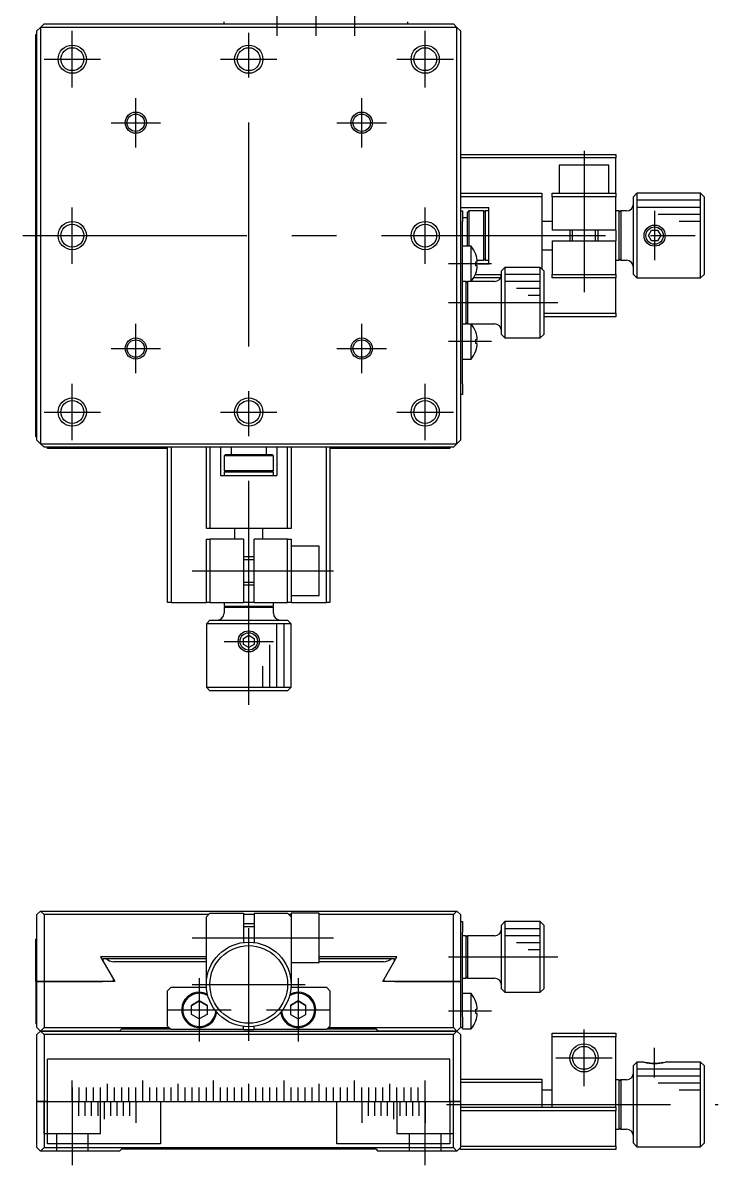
# Model space of a CAD drawing. Extents: x -96 to 255, y -132 to 114.
# Drawn here: x -32 to 66.5, y -131.7 to 30.2 of the extents above; entities that cross this region are included whole.
import ezdxf

# ---------------------------------------------------------------- set-up
doc = ezdxf.new("R2010")
doc.units = 0
doc.linetypes.add('CENTER', pattern=[50.8, 31.75, -6.35, 6.35, -6.35])
doc.linetypes.add('DASHED', pattern=[19.05, 12.7, -6.35])
doc.layers.get('0').update_dxf_attribs({"linetype": 'CONTINUOUS'})
doc.layers.add('CENTER', color=1, linetype='CENTER')

msp = doc.modelspace()

# ---------------------------------------------------------------- linework, layer by layer
at = {"color": 7, "linetype": 'CONTINUOUS'}
for p, q in [((-29.5, 29.5), (-30, 29)), ((-29, 30), (-29.5, 29.5)), ((-29.5, 29.5), (-29.5, -29.5)), ((29.5, 29.5), (-29.5, 29.5)), ((-29, 30), (29, 30)), ((-3.5, 30), (-3.5, 30.3)), ((22.5, 30.3), (22.5, 30)), ((29.5, 29.5), (29, 30)), ((29.5, -29.5), (29.5, 29.5)), ((30, 29), (29.5, 29.5)), ((-30.15, -28.5), (-30.15, 28.5)), ((-30.15, 28.5), (-30, 28.5)), ((-30, -29), (-30, 29)), ((30, 29), (30, -29)), ((30, 11.5), (52, 11.5)), ((52, 11.5), (52, 11)), ((52, 11), (30, 11)), ((44, 10), (44, 6)), ((51, 10), (44, 10)), ((51, 6), (51, 10)), ((52, 6), (52, 11)), ((30, 6), (41.5, 6)), ((41.5, 5.5), (30, 5.5)), ((41.5, 6), (41.5, 5.5)), ((41.5, 5.5), (41.5, -4.7)), ((43, 6), (45.7, 6)), ((43, 5.5), (43, 6)), ((52, 5.5), (43, 5.5)), ((43, 5.5), (43, 0.75)), ((45.7, 6), (49.3, 6)), ((49.3, 6), (52, 6)), ((52, 6), (52, 5.5)), ((52, 0.75), (52, 5.5)), ((55, 6), (54.5, 5.5)), ((54.5, -5.5), (54.5, 5.5)), ((64, 6), (55, 6)), ((55, 6), (55, -6)), ((64, 5), (55, 5)), ((64, -6), (64, 6)), ((64.5, 5.5), (64, 6)), ((64.5, 5.5), (64.5, -5.5)), ((30, 4), (34, 4)), ((30, 3.5), (30.3, 3.5)), ((30.3, 3.5), (30.3, 2)), ((31.2, 3.5), (31, 3.3)), ((31, -1.5), (31, 3.3)), ((31.2, 3.5), (31.2, -1.5)), ((33.3, 3.5), (31.2, 3.5)), ((33.3, -3.5), (33.3, 3.5)), ((33.5, 3.3), (33.3, 3.5)), ((33.5, 3.5), (33.5, -3.5)), ((33.5, 3.5), (33.5, 3.3)), ((34, 3.5), (33.5, 3.5)), ((34, -4), (34, 4)), ((52.5, 3.5), (52, 3.5)), ((52.5, -3.5), (52.5, 3.5)), ((52.7, 3.5), (52.5, 3.3)), ((52.5, 3.3), (52.5, 3.5)), ((52.7, 3.5), (52.7, -3.5)), ((53.5, 3.5), (52.7, 3.5)), ((64, 4), (55, 4)), ((31, 2.5), (30.3, 2.5)), ((30.3, -21), (30.3, 2)), ((43, 2), (41.5, 2)), ((64, 3), (58, 3)), ((64, 2), (61, 2)), ((52, 0.75), (43, 0.75)), ((45.5, 0.75), (45.5, -0.75)), ((49.5, -0.75), (49.5, 0.75)), ((52, 0.75), (52, -0.75)), ((56.63, 0), (57.07, 0.75)), ((57.07, -0.75), (56.63, 0)), ((57.07, 0.75), (57.93, 0.75)), ((57.93, 0.75), (58.37, 0)), ((58.37, 0), (57.93, -0.75)), ((31.52, -1.5), (30.3, -1.5)), ((31.52, -6.5), (31.52, -1.5)), ((43, -0.75), (52, -0.75)), ((43, -0.75), (43, -5.5)), ((52, -5.5), (52, -0.75)), ((57.93, -0.75), (57.07, -0.75)), ((32.17, -2.68), (32.17, -2.65)), ((41.5, -2), (43, -2)), ((32.17, -4.3), (32.17, -3.7)), ((32.17, -3.7), (32.38, -3.7)), ((32.17, -4), (34, -4)), ((32.38, -4.3), (32.17, -4.3)), ((32.36, -3.5), (33.3, -3.5)), ((33.3, -3.5), (33.5, -3.3)), ((33.5, -3.3), (33.5, -3.5)), ((33.5, -3.5), (34, -3.5)), ((36.3, -4.5), (35.8, -5)), ((36.3, -4.5), (36.3, -9.5)), ((41.3, -4.5), (36.3, -4.5)), ((41.3, -14.5), (41.3, -4.5)), ((41.8, -5), (41.3, -4.5)), ((52, -3.5), (52.5, -3.5)), ((52.5, -3.5), (52.5, -3.3)), ((52.5, -3.3), (52.7, -3.5)), ((52.7, -3.5), (53.5, -3.5)), ((35.67, -6), (31.86, -6)), ((32.11, -5.5), (35.8, -5.5)), ((32.17, -5.35), (32.17, -5.32)), ((35.8, -9.5), (35.8, -5)), ((41.3, -5.5), (36.3, -5.5)), ((41.8, -5), (41.8, -14)), ((43, -5.5), (52, -5.5)), ((43, -6), (43, -5.5)), ((52, -6), (43, -6)), ((52, -5.5), (52, -6)), ((52, -11), (52, -6)), ((54.5, -5.5), (55, -6)), ((55, -6), (64, -6)), ((64, -6), (64.5, -5.5)), ((30.8, -6.5), (30.3, -6.5)), ((30.8, -12.5), (30.8, -6.5)), ((31, -6.5), (30.8, -6.7)), ((30.8, -6.5), (31, -6.5)), ((30.8, -6.7), (30.8, -6.5)), ((31, -6.5), (31, -9.5)), ((34.8, -6.5), (31, -6.5)), ((41.3, -6.5), (36.3, -6.5)), ((41.3, -7.5), (37.95, -7.5)), ((31, -9.5), (31, -12.5)), ((35.8, -14), (35.8, -9.5)), ((36.3, -9.5), (36.3, -14.5)), ((41.3, -8.5), (39.6, -8.5)), ((41.8, -11), (52, -11)), ((52, -11), (52, -11.5)), ((30.3, -12.5), (30.8, -12.5)), ((30.8, -12.5), (30.8, -12.3)), ((30.8, -12.3), (31, -12.5)), ((31, -12.5), (30.8, -12.5)), ((31, -12.5), (34.8, -12.5)), ((31.52, -17.5), (31.52, -12.5)), ((52, -11.5), (41.8, -11.5)), ((32.17, -13.68), (32.17, -13.65)), ((35.8, -14), (36.3, -14.5)), ((36.3, -14.5), (41.3, -14.5)), ((41.3, -14.5), (41.8, -14)), ((32.17, -15.3), (32.17, -14.7)), ((32.17, -14.7), (32.38, -14.7)), ((32.38, -15.3), (32.17, -15.3)), ((30.3, -17.5), (31.52, -17.5)), ((32.17, -16.35), (32.17, -16.32)), ((30.3, -21), (30.3, -22.5)), ((30.3, -22.5), (30, -22.5)), ((-30, -28.5), (-30.15, -28.5)), ((-30, -29), (-29.5, -29.5)), ((29.5, -29.5), (30, -29)), ((-29.5, -29.5), (29.5, -29.5)), ((-29.5, -29.5), (-29, -30)), ((29, -30), (-29, -30)), ((-28.5, -30.15), (-28.5, -30)), ((-11.5, -30.15), (-28.5, -30.15)), ((-11.5, -52), (-11.5, -30)), ((-11, -30), (-11, -52)), ((-6, -41.5), (-6, -30)), ((-5.5, -30), (-5.5, -41.5)), ((-4, -30), (-4, -34)), ((-2.5, -30), (-2.5, -31)), ((2.5, -31), (2.5, -30)), ((4, -30), (4, -34)), ((5.5, -41.5), (5.5, -30)), ((6, -30), (6, -41.5)), ((11, -52), (11, -30)), ((11.5, -30), (11.5, -52)), ((28.5, -30.15), (11.5, -30.15)), ((28.5, -30), (28.5, -30.15)), ((29, -30), (29.5, -29.5)), ((-3.3, -31), (-3.5, -31.2)), ((3.5, -31.2), (-3.5, -31.2)), ((-3.5, -31.2), (-3.5, -33.3)), ((-3.3, -31), (3.3, -31)), ((3.5, -31.2), (3.3, -31)), ((3.5, -33.3), (3.5, -31.2)), ((-3.5, -33.3), (3.5, -33.3)), ((-3.5, -33.3), (-3.3, -33.5)), ((3.5, -33.5), (-3.5, -33.5)), ((-3.3, -33.5), (-3.5, -33.5)), ((-3.5, -33.5), (-3.5, -34)), ((3.3, -33.5), (3.5, -33.3)), ((3.5, -33.5), (3.3, -33.5)), ((3.5, -34), (3.5, -33.5)), ((-4, -34), (4, -34)), ((-5.5, -41.5), (-6, -41.5)), ((5.5, -41.5), (-5.5, -41.5)), ((-2, -41.5), (-2, -43)), ((2, -43), (2, -41.5)), ((6, -41.5), (5.5, -41.5)), ((-6, -52), (-6, -43)), ((-6, -43), (-5.5, -43)), ((-5.5, -43), (-5.5, -52)), ((-0.75, -43), (-5.5, -43)), ((-0.75, -43), (-0.75, -52)), ((5.5, -43), (0.75, -43)), ((0.75, -52), (0.75, -43)), ((5.5, -52), (5.5, -43)), ((5.5, -43), (6, -43)), ((6, -43), (6, -45.7)), ((10, -44), (6, -44)), ((10, -51), (10, -44)), ((0.75, -45.5), (-0.75, -45.5)), ((6, -45.7), (6, -49.3)), ((-0.75, -49.5), (0.75, -49.5)), ((6, -49.3), (6, -52)), ((6, -51), (10, -51)), ((-11, -52), (-11.5, -52)), ((-11, -52), (-6, -52)), ((-5.5, -52), (-6, -52)), ((-5.5, -52), (-0.75, -52)), ((-3.5, -52), (-3.5, -52.5)), ((-3.5, -52.5), (3.5, -52.5)), ((-3.5, -52.5), (-3.3, -52.5)), ((-3.3, -52.5), (-3.5, -52.7)), ((-3.5, -52.7), (-3.5, -53.5)), ((3.5, -52.7), (-3.5, -52.7)), ((0.75, -52), (-0.75, -52)), ((0.75, -52), (5.5, -52)), ((3.5, -52.7), (3.3, -52.5)), ((3.3, -52.5), (3.5, -52.5)), ((3.5, -52.5), (3.5, -52)), ((3.5, -53.5), (3.5, -52.7)), ((6, -52), (5.5, -52)), ((6, -52), (11, -52)), ((11.5, -52), (11, -52)), ((-5.5, -54.5), (-6, -55)), ((6, -55), (-6, -55)), ((-6, -55), (-6, -64)), ((-5.5, -54.5), (5.5, -54.5)), ((4, -64), (4, -55)), ((5, -64), (5, -55)), ((6, -55), (5.5, -54.5)), ((6, -64), (6, -55)), ((-0.75, -57.07), (0, -56.63)), ((0, -56.63), (0.75, -57.07)), ((-0.75, -57.93), (-0.75, -57.07)), ((0, -58.37), (-0.75, -57.93)), ((0.75, -57.93), (0, -58.37)), ((0.75, -57.07), (0.75, -57.93)), ((3, -64), (3, -58)), ((2, -64), (2, -61)), ((-6, -64), (6, -64)), ((-6, -64), (-5.5, -64.5)), ((5.5, -64.5), (-5.5, -64.5)), ((5.5, -64.5), (6, -64)), ((-30, -96.22), (-29.5, -95.72)), ((-30, -105.72), (-30, -96.22)), ((-29.5, -95.72), (29.5, -95.72)), ((-29.5, -95.72), (-29, -96.22)), ((-5.7, -96.22), (-29, -96.22)), ((-29, -96.22), (-29, -105.72)), ((-5.5, -96.02), (-6, -96.52)), ((-6, -106.12), (-6, -96.52)), ((-5.5, -96.02), (-0.75, -96.02)), ((-0.75, -96.02), (-0.75, -100.17)), ((0.75, -96.22), (-0.75, -96.22)), ((0.75, -96.02), (5.5, -96.02)), ((0.75, -96.02), (0.75, -100.17)), ((6, -96.52), (5.5, -96.02)), ((6, -96.22), (5.7, -96.22)), ((10, -96.02), (6, -96.02)), ((6, -96.02), (6, -96.52)), ((6, -96.52), (6, -106.12)), ((10, -103.02), (10, -96.02)), ((29, -96.22), (10, -96.22)), ((29, -96.22), (29.5, -95.72)), ((29, -105.72), (29, -96.22)), ((29.5, -95.72), (30, -96.22)), ((30, -96.22), (30, -105.72)), ((0.75, -97.52), (-0.75, -97.52)), ((30, -97.22), (30.3, -97.22)), ((30.3, -97.22), (30.3, -98.72)), ((30.3, -110.72), (30.3, -98.72)), ((36.3, -97.22), (35.8, -97.72)), ((35.8, -106.72), (35.8, -97.72)), ((36.3, -97.22), (36.3, -107.22)), ((41.3, -97.22), (36.3, -97.22)), ((41.3, -98.22), (36.3, -98.22)), ((41.3, -107.22), (41.3, -97.22)), ((41.8, -97.72), (41.3, -97.22)), ((41.8, -97.72), (41.8, -106.72)), ((-30.15, -105.72), (-30.15, -99.72)), ((-30, -99.72), (-30.15, -99.72)), ((-1.5, -100.31), (-1.5, -100.31)), ((30.8, -99.22), (30.3, -99.22)), ((30.8, -105.22), (30.8, -99.22)), ((31, -99.22), (30.8, -99.42)), ((30.8, -105.02), (30.8, -99.42)), ((31, -99.22), (31, -105.22)), ((34.8, -99.22), (31, -99.22)), ((41.3, -99.22), (36.3, -99.22)), ((41.3, -100.22), (37.95, -100.22)), ((41.3, -101.22), (39.6, -101.22)), ((-6, -102.22), (-21, -102.22)), ((-21, -102.22), (-18.98, -105.72)), ((-20.6, -102.92), (-20.6, -102.42)), ((-20.6, -102.42), (-20.22, -102.42)), ((-20.22, -102.42), (-6, -102.42)), ((-6, -102.92), (-19.1, -102.92)), ((6, -103.02), (10, -103.02)), ((21, -102.22), (10, -102.22)), ((10, -102.42), (20.22, -102.42)), ((19.1, -102.92), (10, -102.92)), ((18.98, -105.72), (21, -102.22)), ((20.22, -102.42), (20.6, -102.42)), ((20.6, -102.42), (20.6, -102.92)), ((30.8, -105.02), (31, -105.22)), ((-30.15, -105.72), (-30.15, -111.72)), ((-30.15, -105.72), (-30, -105.72)), ((-30, -105.72), (-30.15, -105.72)), ((-30, -112.22), (-30, -105.72)), ((-30, -105.72), (-29, -105.72)), ((-29, -105.72), (-30, -105.72)), ((-20.7, -105.72), (-29, -105.72)), ((-29, -105.72), (-20.7, -105.72)), ((-29, -105.72), (-29, -112.22)), ((-18.98, -105.72), (-20.7, -105.72)), ((-19.2, -105.34), (-19.2, -105.72)), ((-19.1, -105.52), (-18.98, -105.72)), ((-11, -106.52), (-11.5, -107.02)), ((-11, -106.52), (-6, -106.52)), ((-6, -106.52), (-6, -106.12)), ((6, -106.12), (6, -106.52)), ((6, -106.52), (11, -106.52)), ((11.5, -107.02), (11, -106.52)), ((18.98, -105.72), (19.1, -105.52)), ((20.7, -105.72), (18.98, -105.72)), ((19.2, -105.72), (19.2, -105.34)), ((29, -105.72), (20.7, -105.72)), ((20.7, -105.72), (29, -105.72)), ((29, -105.72), (30, -105.72)), ((30, -105.72), (29, -105.72)), ((29, -112.22), (29, -105.72)), ((30, -105.72), (30, -112.22)), ((30.3, -105.22), (30.8, -105.22)), ((31, -105.22), (34.8, -105.22)), ((35.8, -106.72), (36.3, -107.22)), ((41.3, -107.22), (41.8, -106.72)), ((-11.5, -112.02), (-11.5, -107.02)), ((-7, -108.45), (-8.1, -109.09)), ((-8.1, -109.09), (-7, -108.45)), ((-5.9, -109.09), (-7, -108.45)), ((-7, -108.45), (-5.9, -109.09)), ((5.9, -109.09), (7, -108.45)), ((7, -108.45), (5.9, -109.09)), ((7, -108.45), (8.1, -109.09)), ((8.1, -109.09), (7, -108.45)), ((11.5, -107.02), (11.5, -112.02)), ((31.52, -107.42), (30.3, -107.42)), ((31.52, -109.92), (31.52, -107.42)), ((36.3, -107.22), (41.3, -107.22)), ((-8.1, -110.36), (-8.1, -109.09)), ((-5.9, -109.09), (-5.9, -110.36)), ((5.9, -109.09), (5.9, -110.36)), ((8.1, -110.36), (8.1, -109.09)), ((31.52, -112.42), (31.52, -109.92)), ((32.17, -108.61), (32.17, -108.57)), ((32.17, -110.22), (32.17, -109.62)), ((32.17, -109.62), (32.38, -109.62)), ((-7, -110.99), (-8.1, -110.36)), ((-5.9, -110.36), (-7, -110.99)), ((4.28, -110.33), (4.28, -110.33)), ((5.9, -110.36), (7, -110.99)), ((7, -110.99), (8.1, -110.36)), ((30.3, -110.72), (30.3, -112.22)), ((32.38, -110.22), (32.17, -110.22)), ((32.17, -111.27), (32.17, -111.24)), ((-30, -111.72), (-30.15, -111.72)), ((-29.5, -112.72), (-30, -112.22)), ((-30, -113.22), (-29.5, -112.72)), ((-30, -122.72), (-30, -113.22)), ((-29, -112.22), (-29.5, -112.72)), ((-29.5, -112.72), (-18.3, -112.72)), ((-18.3, -112.72), (-29.5, -112.72)), ((-29.5, -112.72), (-29, -113.22)), ((-29, -112.22), (-11.3, -112.22)), ((29, -113.22), (-29, -113.22)), ((-29, -113.22), (-29, -122.72)), ((-18.3, -112.72), (-18, -112.42)), ((-18.3, -112.72), (18.3, -112.72)), ((-18, -112.42), (-11.1, -112.42)), ((-11.5, -112.02), (-11, -112.52)), ((-0.75, -112.52), (-11, -112.52)), ((-0.75, -112.52), (-0.75, -112.08)), ((-0.75, -112.52), (0.75, -112.52)), ((0.75, -112.52), (0.75, -112.08)), ((11, -112.52), (0.75, -112.52)), ((11, -112.52), (11.5, -112.02)), ((11.1, -112.42), (18, -112.42)), ((11.3, -112.22), (29, -112.22)), ((18, -112.42), (18.3, -112.72)), ((18.3, -112.72), (29.5, -112.72)), ((29.5, -112.72), (18.3, -112.72)), ((29.5, -112.72), (29, -112.22)), ((29, -113.22), (29.5, -112.72)), ((29, -122.72), (29, -113.22)), ((30, -112.22), (29.5, -112.72)), ((29.5, -112.72), (30, -113.22)), ((30.3, -112.22), (30, -112.22)), ((30, -113.22), (30, -122.72)), ((30.3, -112.42), (30.3, -112.22)), ((30.3, -112.42), (31.52, -112.42)), ((43, -113.02), (52, -113.02)), ((43, -113.52), (43, -113.02)), ((52, -113.02), (52, -113.52)), ((52, -113.52), (43, -113.52)), ((43, -123.52), (43, -113.52)), ((52, -123.52), (52, -113.52)), ((28.5, -116.72), (-28.5, -116.72)), ((-28.5, -122.72), (-28.5, -116.72)), ((28.5, -122.72), (28.5, -116.72)), ((55, -117.12), (54.5, -117.62)), ((54.5, -128.62), (54.5, -117.62)), ((55, -117.12), (55, -129.12)), ((56, -117.12), (55, -117.12)), ((64, -118.12), (55, -118.12)), ((64, -117.12), (59, -117.12)), ((64, -123.12), (64, -117.12)), ((64.5, -117.62), (64, -117.12)), ((64.5, -117.62), (64.5, -123.12)), ((-25, -120.22), (-25, -119.72)), ((-15, -120.22), (-15, -119.72)), ((-5, -120.22), (-5, -119.72)), ((5, -120.22), (5, -119.72)), ((15, -120.22), (15, -119.72)), ((25, -120.22), (25, -119.72)), ((30, -119.52), (41.5, -119.52)), ((41.5, -119.52), (41.5, -120.02)), ((52.5, -119.62), (52, -119.62)), ((52.5, -126.62), (52.5, -119.62)), ((52.7, -119.62), (52.5, -119.82)), ((52.7, -119.62), (52.7, -126.62)), ((53.5, -119.62), (52.7, -119.62)), ((64, -119.12), (55, -119.12)), ((-25, -120.72), (-25, -120.22)), ((-25, -122.72), (-25, -120.72)), ((-24, -122.72), (-24, -120.72)), ((-23, -122.72), (-23, -120.72)), ((-22, -122.72), (-22, -120.72)), ((-21, -122.72), (-21, -120.72)), ((-20, -120.72), (-20, -120.22)), ((-20, -122.72), (-20, -120.72)), ((-19, -122.72), (-19, -120.72)), ((-18, -122.72), (-18, -120.72)), ((-17, -122.72), (-17, -120.72)), ((-16, -122.72), (-16, -120.72)), ((-15, -120.72), (-15, -120.22)), ((-15, -122.72), (-15, -120.72)), ((-14, -122.72), (-14, -120.72)), ((-13, -122.72), (-13, -120.72)), ((-12, -122.72), (-12, -120.72)), ((-11, -122.72), (-11, -120.72)), ((-10, -120.72), (-10, -120.22)), ((-10, -122.72), (-10, -120.72)), ((-9, -122.72), (-9, -120.72)), ((-8, -122.72), (-8, -120.72)), ((-7, -122.72), (-7, -120.72)), ((-6, -122.72), (-6, -120.72)), ((-5, -120.72), (-5, -120.22)), ((-5, -122.72), (-5, -120.72)), ((-4, -122.72), (-4, -120.72)), ((-3, -122.72), (-3, -120.72)), ((-2, -122.72), (-2, -120.72)), ((-1, -122.72), (-1, -120.72)), ((0, -120.72), (0, -120.22)), ((0, -122.72), (0, -120.72)), ((1, -122.72), (1, -120.72)), ((2, -122.72), (2, -120.72)), ((3, -122.72), (3, -120.72)), ((4, -122.72), (4, -120.72)), ((5, -120.72), (5, -120.22)), ((5, -122.72), (5, -120.72)), ((6, -122.72), (6, -120.72)), ((7, -122.72), (7, -120.72)), ((8, -122.72), (8, -120.72)), ((9, -122.72), (9, -120.72)), ((10, -120.72), (10, -120.22)), ((10, -122.72), (10, -120.72)), ((11, -122.72), (11, -120.72)), ((12, -122.72), (12, -120.72)), ((13, -122.72), (13, -120.72)), ((14, -122.72), (14, -120.72)), ((15, -120.72), (15, -120.22)), ((15, -122.72), (15, -120.72)), ((16, -122.72), (16, -120.72)), ((17, -122.72), (17, -120.72)), ((18, -122.72), (18, -120.72)), ((19, -122.72), (19, -120.72)), ((20, -120.72), (20, -120.22)), ((20, -122.72), (20, -120.72)), ((21, -122.72), (21, -120.72)), ((22, -122.72), (22, -120.72)), ((23, -122.72), (23, -120.72)), ((24, -122.72), (24, -120.72)), ((25, -120.72), (25, -120.22)), ((25, -122.72), (25, -120.72)), ((41.5, -120.02), (30, -120.02)), ((41.5, -120.02), (41.5, -123.52)), ((43, -121.12), (41.5, -121.12)), ((52.5, -126.42), (52.5, -119.82)), ((64, -120.12), (58, -120.12)), ((64, -121.12), (61, -121.12)), ((-30, -129.22), (-30, -122.72)), ((-30, -122.72), (-29, -122.72)), ((-29, -122.72), (-30, -122.72)), ((-29, -122.72), (-29, -129.22)), ((-28.51, -122.72), (-29, -122.72)), ((-29, -122.72), (-28.51, -122.72)), ((-28.5, -128.72), (-28.5, -122.72)), ((-28.5, -122.72), (-25.01, -122.72)), ((-28.5, -122.72), (-25.01, -122.72)), ((-25.01, -122.72), (-25, -122.72)), ((-25.01, -122.72), (-25, -122.72)), ((-25, -122.72), (-25, -124.72)), ((-25, -122.72), (-24.99, -122.72)), ((-25, -122.72), (-24.99, -122.72)), ((-24.99, -122.72), (-24.11, -122.72)), ((-24.99, -122.72), (-24.1, -122.72)), ((-24.11, -122.72), (-24.1, -122.72)), ((-24.1, -122.72), (-24.1, -124.72)), ((-24.1, -122.72), (-24.09, -122.72)), ((-24.1, -122.72), (-24.01, -122.72)), ((-24.09, -122.72), (-24, -122.72)), ((-24.01, -122.72), (-24, -122.72)), ((-24, -122.72), (-23.21, -122.72)), ((-24, -122.72), (-23.99, -122.72)), ((-23.99, -122.72), (-23.2, -122.72)), ((-23.21, -122.72), (-23.2, -122.72)), ((-23.2, -122.72), (-23.2, -124.72)), ((-23.2, -122.72), (-23.19, -122.72)), ((-23.2, -122.72), (-23.01, -122.72)), ((-23.19, -122.72), (-23, -122.72)), ((-23.01, -122.72), (-23, -122.72)), ((-23, -122.72), (-22.31, -122.72)), ((-23, -122.72), (-22.99, -122.72)), ((-22.99, -122.72), (-22.3, -122.72)), ((-22.31, -122.72), (-22.3, -122.72)), ((-22.3, -122.72), (-22.3, -124.72)), ((-22.3, -122.72), (-22.29, -122.72)), ((-22.3, -122.72), (-22.01, -122.72)), ((-22.29, -122.72), (-22, -122.72)), ((-22.01, -122.72), (-22, -122.72)), ((-22, -122.72), (-21.41, -122.72)), ((-22, -122.72), (-21.99, -122.72)), ((-21.99, -122.72), (-21.4, -122.72)), ((-21.41, -122.72), (-21.4, -122.72)), ((-21.4, -122.72), (-21.4, -124.72)), ((-21.4, -122.72), (-21.39, -122.72)), ((-21.4, -122.72), (-21.01, -122.72)), ((-21.39, -122.72), (-21, -122.72)), ((-21.01, -122.72), (-21, -122.72)), ((-21, -122.72), (-20.51, -122.72)), ((-21, -122.72), (-20.99, -122.72)), ((-20.99, -122.72), (-20.5, -122.72)), ((-20.51, -122.72), (-20.5, -122.72)), ((-20.5, -122.72), (-20.01, -122.72)), ((-20.5, -122.72), (-20.5, -124.72)), ((-20.5, -122.72), (-20.49, -122.72)), ((-20.49, -122.72), (-20, -122.72)), ((-20.01, -122.72), (-20, -122.72)), ((-20, -122.72), (-19.61, -122.72)), ((-20, -122.72), (-19.99, -122.72)), ((-19.99, -122.72), (-19.6, -122.72)), ((-19.61, -122.72), (-19.6, -122.72)), ((-19.6, -122.72), (-19.6, -124.72)), ((-19.6, -122.72), (-19.59, -122.72)), ((-19.6, -122.72), (-19.01, -122.72)), ((-19.59, -122.72), (-19, -122.72)), ((-19.01, -122.72), (-19, -122.72)), ((-19, -122.72), (-18.71, -122.72)), ((-19, -122.72), (-18.99, -122.72)), ((-18.99, -122.72), (-18.7, -122.72)), ((-18.71, -122.72), (-18.7, -122.72)), ((-18.7, -122.72), (-18.7, -124.72)), ((-18.7, -122.72), (-18.69, -122.72)), ((-18.7, -122.72), (-18.01, -122.72)), ((-18.69, -122.72), (-18, -122.72)), ((-18.01, -122.72), (-18, -122.72)), ((-18, -122.72), (-17.81, -122.72)), ((-18, -122.72), (-17.99, -122.72)), ((-17.99, -122.72), (-17.8, -122.72)), ((-17.81, -122.72), (-17.8, -122.72)), ((-17.8, -122.72), (-17.8, -124.72)), ((-17.8, -122.72), (-17.79, -122.72)), ((-17.8, -122.72), (-17.01, -122.72)), ((-17.79, -122.72), (-17, -122.72)), ((-17.01, -122.72), (-17, -122.72)), ((-17, -122.72), (-16.91, -122.72)), ((-17, -122.72), (-16.99, -122.72)), ((-16.99, -122.72), (-16.9, -122.72)), ((-16.91, -122.72), (-16.9, -122.72)), ((-16.9, -122.72), (-16.01, -122.72)), ((-16.9, -122.72), (-16.9, -124.72)), ((-16.9, -122.72), (-16.89, -122.72)), ((-16.89, -122.72), (-16.01, -122.72)), ((-16.01, -122.72), (-16, -122.72)), ((-16.01, -122.72), (-16, -122.72)), ((-16, -122.72), (-16, -124.72)), ((-16, -122.72), (-15.99, -122.72)), ((-16, -122.72), (-15.99, -122.72)), ((-15.99, -122.72), (-15, -122.72)), ((-15.99, -122.72), (-15.01, -122.72)), ((-15.01, -122.72), (-15, -122.72)), ((-15, -122.72), (-14, -122.72)), ((-15, -122.72), (-14.99, -122.72)), ((-14.99, -122.72), (-14.01, -122.72)), ((-14.01, -122.72), (-14, -122.72)), ((-14, -122.72), (-13, -122.72)), ((-14, -122.72), (-13.99, -122.72)), ((-13.99, -122.72), (-13.01, -122.72)), ((-13.01, -122.72), (-13, -122.72)), ((-13, -122.72), (-12.5, -122.72)), ((-13, -122.72), (-12.99, -122.72)), ((-12.99, -122.72), (-12.5, -122.72)), ((-12.5, -122.72), (-12.5, -128.72)), ((-12.5, -122.72), (-12.49, -122.72)), ((-12.49, -122.72), (-12, -122.72)), ((-12, -122.72), (-11, -122.72)), ((-11, -122.72), (-10, -122.72)), ((-10, -122.72), (-9, -122.72)), ((-9, -122.72), (-8, -122.72)), ((-8, -122.72), (-7, -122.72)), ((-7, -122.72), (-6, -122.72)), ((-6, -122.72), (-5, -122.72)), ((-5, -122.72), (-4, -122.72)), ((-4, -122.72), (-3, -122.72)), ((-3, -122.72), (-2, -122.72)), ((-2, -122.72), (-1, -122.72)), ((-1, -122.72), (0, -122.72)), ((0, -122.72), (1, -122.72)), ((1, -122.72), (2, -122.72)), ((2, -122.72), (3, -122.72)), ((3, -122.72), (4, -122.72)), ((4, -122.72), (5, -122.72)), ((5, -122.72), (6, -122.72)), ((6, -122.72), (7, -122.72)), ((7, -122.72), (8, -122.72)), ((8, -122.72), (9, -122.72)), ((9, -122.72), (10, -122.72)), ((10, -122.72), (11, -122.72)), ((11, -122.72), (12, -122.72)), ((12, -122.72), (12.49, -122.72)), ((12.49, -122.72), (12.5, -122.72)), ((12.5, -128.72), (12.5, -122.72)), ((12.5, -122.72), (13, -122.72)), ((12.5, -122.72), (12.99, -122.72)), ((12.99, -122.72), (13, -122.72)), ((13, -122.72), (14, -122.72)), ((13, -122.72), (13.01, -122.72)), ((13.01, -122.72), (13.99, -122.72)), ((13.99, -122.72), (14, -122.72)), ((14, -122.72), (15, -122.72)), ((14, -122.72), (14.01, -122.72)), ((14.01, -122.72), (14.99, -122.72)), ((14.99, -122.72), (15, -122.72)), ((15, -122.72), (15.99, -122.72)), ((15, -122.72), (15.01, -122.72)), ((15.01, -122.72), (15.99, -122.72)), ((15.99, -122.72), (16, -122.72)), ((15.99, -122.72), (16, -122.72)), ((16, -122.72), (16, -124.72)), ((16, -122.72), (16.01, -122.72)), ((16, -122.72), (16.01, -122.72)), ((16.01, -122.72), (16.89, -122.72)), ((16.01, -122.72), (16.9, -122.72)), ((16.89, -122.72), (16.9, -122.72)), ((16.9, -122.72), (16.9, -124.72)), ((16.9, -122.72), (16.91, -122.72)), ((16.9, -122.72), (16.99, -122.72)), ((16.91, -122.72), (17, -122.72)), ((16.99, -122.72), (17, -122.72)), ((17, -122.72), (17.79, -122.72)), ((17, -122.72), (17.01, -122.72)), ((17.01, -122.72), (17.8, -122.72)), ((17.79, -122.72), (17.8, -122.72)), ((17.8, -122.72), (17.8, -124.72)), ((17.8, -122.72), (17.81, -122.72)), ((17.8, -122.72), (17.99, -122.72)), ((17.81, -122.72), (18, -122.72)), ((17.99, -122.72), (18, -122.72)), ((18, -122.72), (18.69, -122.72)), ((18, -122.72), (18.01, -122.72)), ((18.01, -122.72), (18.7, -122.72)), ((18.69, -122.72), (18.7, -122.72)), ((18.7, -122.72), (18.7, -124.72)), ((18.7, -122.72), (18.71, -122.72)), ((18.7, -122.72), (18.99, -122.72)), ((18.71, -122.72), (19, -122.72)), ((18.99, -122.72), (19, -122.72)), ((19, -122.72), (19.59, -122.72)), ((19, -122.72), (19.01, -122.72)), ((19.01, -122.72), (19.6, -122.72)), ((19.59, -122.72), (19.6, -122.72)), ((19.6, -122.72), (19.99, -122.72)), ((19.6, -122.72), (19.6, -124.72)), ((19.6, -122.72), (19.61, -122.72)), ((19.61, -122.72), (20, -122.72)), ((19.99, -122.72), (20, -122.72)), ((20, -122.72), (20.49, -122.72)), ((20, -122.72), (20.01, -122.72)), ((20.01, -122.72), (20.5, -122.72)), ((20.49, -122.72), (20.5, -122.72)), ((20.5, -122.72), (20.5, -124.72)), ((20.5, -122.72), (20.51, -122.72)), ((20.5, -122.72), (20.99, -122.72)), ((20.51, -122.72), (21, -122.72)), ((20.99, -122.72), (21, -122.72)), ((21, -122.72), (21.39, -122.72)), ((21, -122.72), (21.01, -122.72)), ((21.01, -122.72), (21.4, -122.72)), ((21.39, -122.72), (21.4, -122.72)), ((21.4, -122.72), (21.4, -124.72)), ((21.4, -122.72), (21.41, -122.72)), ((21.4, -122.72), (21.99, -122.72)), ((21.41, -122.72), (22, -122.72)), ((21.99, -122.72), (22, -122.72)), ((22, -122.72), (22.29, -122.72)), ((22, -122.72), (22.01, -122.72)), ((22.01, -122.72), (22.3, -122.72)), ((22.29, -122.72), (22.3, -122.72)), ((22.3, -122.72), (22.3, -124.72)), ((22.3, -122.72), (22.31, -122.72)), ((22.3, -122.72), (22.99, -122.72)), ((22.31, -122.72), (23, -122.72)), ((22.99, -122.72), (23, -122.72)), ((23, -122.72), (23.19, -122.72)), ((23, -122.72), (23.01, -122.72)), ((23.01, -122.72), (23.2, -122.72)), ((23.19, -122.72), (23.2, -122.72)), ((23.2, -122.72), (23.99, -122.72)), ((23.2, -122.72), (23.2, -124.72)), ((23.2, -122.72), (23.21, -122.72)), ((23.21, -122.72), (24, -122.72)), ((23.99, -122.72), (24, -122.72)), ((24, -122.72), (24.09, -122.72)), ((24, -122.72), (24.01, -122.72)), ((24.01, -122.72), (24.1, -122.72)), ((24.09, -122.72), (24.1, -122.72)), ((24.1, -122.72), (24.1, -124.72)), ((24.1, -122.72), (24.11, -122.72)), ((24.1, -122.72), (24.99, -122.72)), ((24.11, -122.72), (24.99, -122.72)), ((24.99, -122.72), (25, -122.72)), ((24.99, -122.72), (25, -122.72)), ((25, -122.72), (25, -124.72)), ((25, -122.72), (25.01, -122.72)), ((25, -122.72), (25.01, -122.72)), ((25.01, -122.72), (28.5, -122.72)), ((25.01, -122.72), (28.5, -122.72)), ((28.5, -122.72), (28.5, -128.72)), ((29, -122.72), (28.51, -122.72)), ((28.51, -122.72), (29, -122.72)), ((29, -122.72), (30, -122.72)), ((30, -122.72), (29, -122.72)), ((29, -129.22), (29, -122.72)), ((30, -122.72), (30, -129.22)), ((30, -123.52), (52, -123.52)), ((52, -124.02), (30, -124.02)), ((52, -123.52), (52, -124.02)), ((52, -129.02), (52, -124.02)), ((64, -129.12), (64, -123.12)), ((64.5, -123.12), (64.5, -128.62)), ((-25, -124.72), (-25, -125.22)), ((-25, -125.22), (-25, -125.72)), ((-20.5, -124.72), (-20.5, -125.22)), ((-16, -124.72), (-16, -125.22)), ((-16, -125.22), (-16, -125.72)), ((16, -124.72), (16, -125.22)), ((16, -125.22), (16, -125.72)), ((20.5, -124.72), (20.5, -125.22)), ((25, -124.72), (25, -125.22)), ((25, -125.22), (25, -125.72)), ((52, -126.62), (52.5, -126.62)), ((52.5, -126.42), (52.7, -126.62)), ((52.7, -126.62), (53.5, -126.62)), ((-29.5, -129.72), (-30, -129.22)), ((-29, -129.22), (-29.5, -129.72)), ((-29, -129.22), (29, -129.22)), ((-12.5, -128.72), (-28.5, -128.72)), ((-18.3, -129.72), (-18, -129.42)), ((-18, -129.42), (18, -129.42)), ((28.5, -128.72), (12.5, -128.72)), ((18, -129.42), (18.3, -129.72)), ((29.5, -129.72), (29, -129.22)), ((30, -129.22), (29.5, -129.72)), ((30, -129.02), (52, -129.02)), ((30, -129.52), (30, -129.22)), ((52, -129.02), (52, -129.52)), ((54.5, -128.62), (55, -129.12)), ((55, -129.12), (64, -129.12)), ((64, -129.12), (64.5, -128.62)), ((-18.3, -129.72), (-29.5, -129.72)), ((29.5, -129.72), (18.3, -129.72)), ((52, -129.52), (30, -129.52))]:
    msp.add_line(p, q, dxfattribs=at)
at = {"color": 3, "linetype": 'CONTINUOUS'}
for p, q in [((45.88, -0.75), (45.88, 0.75)), ((49.12, -0.75), (49.12, 0.75)), ((-0.75, -45.88), (0.75, -45.88)), ((-0.75, -49.12), (0.75, -49.12)), ((-0.75, -97.9), (0.75, -97.9))]:
    msp.add_line(p, q, dxfattribs=at)
at = {"color": 3, "linetype": 'DASHED'}
for p, q in [((-29, -127.22), (-29, -122.72)), ((-21, -127.22), (-21, -122.72)), ((21, -122.72), (21, -127.22)), ((29, -127.22), (29, -122.72)), ((-29, -127.22), (-21, -127.22)), ((-27.25, -127.22), (-27.25, -129.72)), ((-22.75, -129.72), (-22.75, -127.22)), ((21, -127.22), (29, -127.22)), ((22.75, -127.22), (22.75, -129.72)), ((27.25, -129.72), (27.25, -127.22))]:
    msp.add_line(p, q, dxfattribs=at)
at = {"color": 3, "linetype": 'CONTINUOUS'}
for centre, radius in [((-25, 25), 2), ((0, 25), 2), ((25, 25), 2), ((-16, 16), 1.5), ((16, 16), 1.5), ((-25, 0), 2), ((25, 0), 2), ((57.5, 0), 1.5), ((-16, -16), 1.5), ((16, -16), 1.5), ((-25, -25), 2), ((0, -25), 2), ((25, -25), 2), ((0, -57.5), 1.5), ((47.5, -116.52), 2)]:
    msp.add_circle(centre, radius, dxfattribs=at)
at = {"color": 7, "linetype": 'CONTINUOUS'}
for centre, radius in [((-25, 25), 1.62), ((0, 25), 1.62), ((25, 25), 1.62), ((-16, 16), 1.23), ((16, 16), 1.23), ((-25, 0), 1.62), ((25, 0), 1.62), ((57.5, 0), 1.23), ((-16, -16), 1.23), ((16, -16), 1.23), ((-25, -25), 1.62), ((0, -25), 1.62), ((25, -25), 1.62), ((0, -57.5), 1.23), ((0, -106.12), 6), ((0, -106.12), 5.5), ((47.5, -116.52), 1.62)]:
    msp.add_circle(centre, radius, dxfattribs=at)
for centre, radius, start, end in [((53.5, 4.5), 1, 270, 0), ((28.4, -4), 4, 19.7246, 38.6822), ((28.4, -4), 3.99, 4.3134, 19.2682), ((28.4, -4), 3.99, 340.7318, 355.6866), ((53.5, -4.5), 1, 0, 90), ((28.4, -4), 4, 321.3178, 340.2754), ((34.8, -5.5), 1, 270, 0), ((28.4, -15), 4, 19.7246, 38.6822), ((34.8, -13.5), 1, 0, 90), ((28.4, -15), 3.99, 4.3134, 19.2682), ((28.4, -15), 3.99, 340.7318, 355.6866), ((28.4, -15), 4, 321.3178, 340.2754), ((-4.5, -53.5), 1, 270, 0), ((4.5, -53.5), 1, 180, 270), ((34.8, -98.22), 1, 270, 0), ((-19.1, -101.42), 1.5, 221.8103, 270), ((19.1, -101.42), 1.5, 270, 318.1897), ((34.8, -106.22), 1, 0, 90), ((-7, -109.72), 2.5, 90, 352.1409), ((-7, -109.72), 2.35, 58.8985, 355.5337), ((-7, -109.72), 2.5, 62.2913, 90), ((7, -109.72), 2.5, 187.8591, 90), ((7, -109.72), 2.35, 184.4663, 121.1015), ((7, -109.72), 2.5, 90, 117.7087), ((28.4, -109.92), 4, 19.7246, 38.6822), ((28.4, -109.92), 3.99, 4.3134, 19.2682), ((28.4, -109.92), 4, 321.3178, 340.2754), ((28.4, -109.92), 3.99, 340.7318, 355.6866), ((57.5, -111.45), 5.81, 257.7747, 282.2253), ((53.5, -118.62), 1, 270, 0), ((53.5, -127.62), 1, 0, 90)]:
    msp.add_arc(centre, radius, start, end, dxfattribs=at)
at = {"color": 3, "linetype": 'CONTINUOUS'}
msp.add_arc((57.5, -111.26), 6.06, 255.6574, 284.3426, dxfattribs=at)
at = {"layer": 'CENTER', "color": 1, "linetype": 'CENTER'}
for p, q in [((9.5, 43.8), (9.5, 28.3)), ((4, 34.38), (4, 28.3)), ((15, 34.38), (15, 28.3)), ((0, -66.5), (0, 32)), ((-25, 21), (-25, 29)), ((25, 21), (25, 29)), ((-29, 25), (-21, 25)), ((-4, 25), (4, 25)), ((21, 25), (29, 25)), ((-16, 12.5), (-16, 19.5)), ((16, 12.5), (16, 19.5)), ((-19.5, 16), (-12.5, 16)), ((12.5, 16), (19.5, 16)), ((47.5, 12), (47.5, -8)), ((-25, -4), (-25, 4)), ((25, -4), (25, 4)), ((57.5, 3.5), (57.5, -3.5)), ((-32, 0), (66.5, 0)), ((34.38, -4), (28.3, -4)), ((28.3, -9.5), (43.8, -9.5)), ((-16, -19.5), (-16, -12.5)), ((16, -19.5), (16, -12.5)), ((-19.5, -16), (-12.5, -16)), ((12.5, -16), (19.5, -16)), ((34.38, -15), (28.3, -15)), ((-25, -29), (-25, -21)), ((25, -29), (25, -21)), ((-29, -25), (-21, -25)), ((-4, -25), (4, -25)), ((21, -25), (29, -25)), ((-8, -47.5), (12, -47.5)), ((-3.5, -57.5), (3.5, -57.5)), ((0, -114.12), (0, -98.12)), ((-8, -99.52), (12, -99.52)), ((28.3, -102.22), (43.8, -102.22)), ((-8, -106.12), (8, -106.12)), ((-7, -105.22), (-7, -114.22)), ((7, -105.22), (7, -114.22)), ((-11.5, -109.72), (-2.5, -109.72)), ((2.5, -109.72), (11.5, -109.72)), ((34.38, -109.92), (28.3, -109.92)), ((47.5, -120.52), (47.5, -112.52)), ((43.5, -116.52), (51.5, -116.52)), ((57.5, -119.31), (57.5, -115.12)), ((-25, -120.72), (-25, -131.72)), ((25, -131.72), (25, -120.72)), ((28, -123.12), (66.5, -123.12))]:
    msp.add_line(p, q, dxfattribs=at)

doc.saveas('drawing.dxf')
